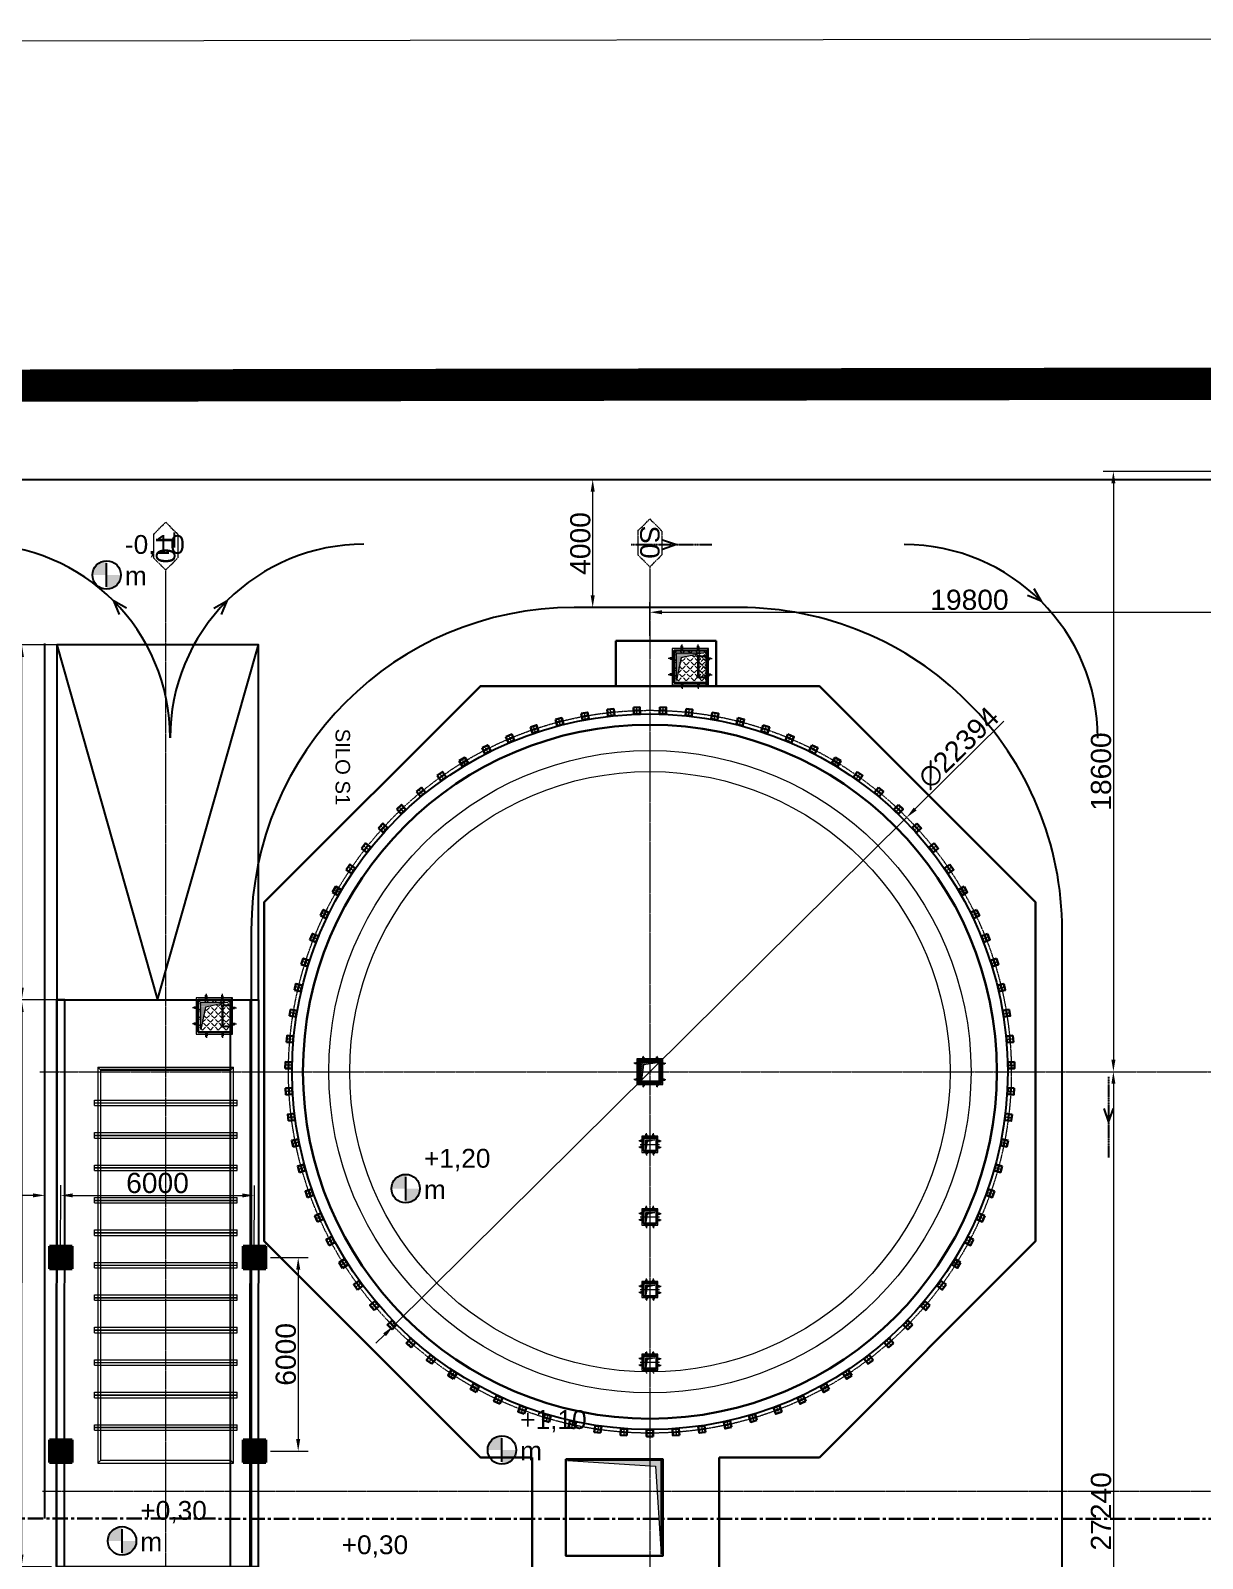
# Model space of a CAD drawing. Header units: millimetres. Extents: x 2640 to 417629, y -244569 to 49807.
# Drawn here: x 110337 to 146642, y -73773 to -26436 of the extents above; entities that cross this region are included whole.
import ezdxf

# ---------------------------------------------------------------- set-up
doc = ezdxf.new("R2010")
doc.units = ezdxf.units.MM
for name, pattern in [('AXES', [50.8, 31.75, -6.35, 6.35, -6.35]), ('CENTER', [50.8, 31.75, -6.35, 6.35, -6.35]), ('HIDDEN', [9.525, 6.35, -3.175])]:
    doc.linetypes.add(name, pattern=pattern)
doc.layers.get('Defpoints').update_dxf_attribs({"lineweight": 9})
for name, color, linetype, lineweight in [('1-column', 121, 'Continuous', 30), ('1-Footing', 3, 'Continuous', 30), ('1COM-Dimension-C-M', 140, 'Continuous', 18), ('1GEC-Concrete Beam-C-M', 2, 'Continuous', 40), ('1GEC-Concrete-C-M', 92, 'Continuous', 20), ('1GEC-Wall-C-M', 4, 'Continuous', 30), ('AXE', 1, 'CENTER', 30), ('Axis', 1, 'CENTER', 9), ('CACHÉ', 3, 'Continuous', 0), ('COTA', 140, 'Continuous', 18), ('DESSIN', 5, 'Continuous', 5), ('Gusset & Base Plate', 11, 'Continuous', 9), ('H-Béton', 1, 'Continuous', 5), ('HATCH', 8, 'Continuous', 5), ('Hidden', 4, 'HIDDEN', 9), ('Maillage', 1, 'Continuous', 5), ('Steel Section', 35, 'Continuous', 13), ('Weld', 3, 'Continuous', 9)]:
    doc.layers.add(name, color=color, linetype=linetype, lineweight=lineweight)
doc.layers.add('NIVEAU', color=7, linetype='Continuous')
doc.layers.add('shalet land', color=5, linetype='Continuous')
doc.styles.add('ARIAL_BOLD', font='arial.ttf')
doc.styles.add('TT-1-100', font='arial.ttf', dxfattribs={"height": 300})
doc.styles.add('TT-1-75', font='arial.ttf', dxfattribs={"height": 225})
doc.dimstyles.new('ECHE 250', dxfattribs={"dimscale": 250, "dimtxt": 2.5, "dimasz": 1.5, "dimexe": 1.25, "dimexo": 0.625, "dimgap": 0.25, "dimtad": 1, "dimdec": 0, "dimtxsty": 'ARIAL_BOLD', "dimcen": 2.5, "dimclrd": 4, "dimclre": 4, "dimclrt": 6, "dimadec": 0, "dimazin": 0, "dimtfac": 1, "dimtdec": 0, "dimtmove": 0, "dimatfit": 3, "dimfxl": 1, "dimlwd": 13, "dimlwe": 13, "dimarcsym": 0})

# ---------------------------------------------------------------- blocks, each defined once
blk = doc.blocks.new('*D21')
at = {"color": 4, "lineweight": 13, "transparency": 16777216}
for p, q in [((208498, 23673), (207284, 34433)), ((206947, 34080), (-823, 10646)), ((-18, 155), (-1231, 10914))]:
    blk.add_line(p, q, dxfattribs=at)
at = {"color": 4, "transparency": 16777216}
for points in [[(206940, 34142), (206954, 34018), (207319, 34122)], [(-830, 10708), (-816, 10584), (-1196, 10604)]]:
    blk.add_solid(points, dxfattribs=at)
at = {"layer": 'Defpoints', "color": 0, "transparency": 16777216}
for p in [(208515, 23518), (-1196, 10604), (0, 0)]:
    blk.add_point(p, dxfattribs=at)
at = {"color": 6, "transparency": 16777216, "insert": (103019, 22742), "char_height": 625, "attachment_point": 5, "rotation": 6.4351, "style": 'ARIAL_BOLD'}
blk.add_mtext('209837', dxfattribs=at)
blk = doc.blocks.new('cuadrado')
blk.add_line((0, 100), (0, -100))
blk.add_lwpolyline([(-100, -100), (100, -100), (100, 100), (-100, 100)], close=True)
blk = doc.blocks.new('*U77')
at = {"layer": 'Maillage', "linetype": 'CENTER', "lineweight": 0, "ltscale": 1.5}
for p, q in [((-100, 0), (100, 0)), ((0, 100), (0, -100))]:
    blk.add_line(p, q, dxfattribs=at)
at = {"layer": '1GEC-Wall-C-M', "rotation": 180}
blk.add_blockref('cuadrado', (0, 0), dxfattribs=at)
blk = doc.blocks.new('*U78')
at = {"layer": 'DESSIN', "color": 0, "linetype": 'ByBlock', "lineweight": -2, "transparency": 16777216}
for p, rotation in [((1072187, 167481), 95.17241379310043), ((1072995, 167525), 91.03448275861791), ((1073803, 167510), 86.8965517241353), ((1069814, 167003), 107.5862068965482), ((1070593, 167219), 103.4482758620656), ((1071385, 167379), 99.31034482758304), ((1074608, 167437), 82.75862068965277), ((1075406, 167306), 78.62068965517017), ((1076192, 167118), 74.48275862068755), ((1069052, 166731), 111.7241379310308), ((1076963, 166874), 70.34482758620494), ((1077714, 166575), 66.20689655172242), ((1067598, 166026), 119.9999999999961), ((1068313, 166405), 115.8620689655134), ((1078442, 166222), 62.06896551723987), ((1066913, 165597), 124.137931034479), ((1079142, 165818), 57.93103448275718), ((1066261, 165120), 128.2758620689617), ((1079811, 165364), 53.7931034482744), ((1065645, 164596), 132.4137931034444), ((1080446, 164863), 49.65517241379171), ((1081042, 164318), 45.51724137930901), ((1065068, 164030), 136.551724137927), ((1081598, 163731), 41.37931034482649), ((1064533, 163423), 140.6896551724095), ((1064044, 162779), 144.8275862068922), ((1082111, 163106), 37.24137931034377), ((1082576, 162445), 33.103448275861), ((1063603, 162102), 148.9655172413747), ((1063211, 161395), 153.1034482758574), ((1082993, 161752), 28.96551724137829), ((1083359, 161031), 24.82758620689567), ((1062872, 160661), 157.24137931034), ((1062586, 159905), 161.3793103448226), ((1083672, 160285), 20.68965517241306), ((1083930, 159519), 16.55172413793043), ((1062356, 159130), 165.5172413793052), ((1084132, 158736), 12.41379310344793), ((1062182, 158340), 169.6551724137878), ((1062065, 157540), 173.7931034482705), ((1084277, 157941), 8.27586206896533), ((1084365, 157137), 4.1379310344827), ((1062007, 156734), 177.9310344827531), ((1062007, 155925), 182.0689655172358), ((1084365, 155521), 355.8620689655078), ((1062065, 155119), 186.2068965517186), ((1084277, 154718), 351.7241379310252), ((1062182, 154319), 190.3448275862013), ((1084132, 153922), 347.5862068965425), ((1062356, 153529), 194.4827586206839), ((1083930, 153140), 343.4482758620598), ((1062586, 152754), 198.6206896551666), ((1083672, 152373), 339.3103448275773), ((1062872, 151998), 202.7586206896495), ((1083359, 151628), 335.1724137930946), ((1063211, 151264), 206.8965517241321), ((1082993, 150907), 331.0344827586121), ((1063603, 150557), 211.0344827586148), ((1082576, 150214), 326.8965517241293), ((1064044, 149880), 215.1724137930973), ((1082111, 149553), 322.7586206896468), ((1064533, 149236), 219.3103448275799), ((1065068, 148629), 223.4482758620625), ((1081598, 148928), 318.6206896551641), ((1065645, 148063), 227.5862068965452), ((1081042, 148341), 314.4827586206814), ((1080446, 147796), 310.344827586199), ((1066261, 147539), 231.7241379310279), ((1079811, 147295), 306.2068965517164), ((1066913, 147062), 235.8620689655107), ((1067598, 146633), 239.9999999999934), ((1079142, 146841), 302.0689655172338), ((1068313, 146254), 244.1379310344761), ((1078442, 146437), 297.9310344827509), ((1069052, 145928), 248.2758620689586), ((1076963, 145785), 289.6551724137857), ((1077714, 146084), 293.7931034482684), ((1069814, 145656), 252.4137931034414), ((1070593, 145439), 256.551724137924), ((1071385, 145280), 260.6896551724068), ((1074608, 145222), 277.2413793103375), ((1075406, 145353), 281.3793103448202), ((1076192, 145541), 285.5172413793028), ((1072187, 145178), 264.8275862068895), ((1072995, 145134), 268.9655172413721), ((1073803, 145149), 273.1034482758549)]:
    blk.add_blockref('*U77', p, dxfattribs=dict(at, rotation=rotation))
blk.add_blockref('*U77', (1084394, 156329), dxfattribs=at)
blk = doc.blocks.new('A$C38A97E5B')
at = {"layer": 'HATCH'}
h = blk.add_hatch(dxfattribs=at)
h.set_pattern_fill('ANSI31', color=256, scale=250)
h.set_pattern_definition([(45, (0, 0), (-22.097, 22.097), [])])
h.paths.add_polyline_path([(-350, 350), (350, 350), (350, -350), (-350, -350)])
at = {"layer": '1GEC-Concrete Beam-C-M'}
for p, q in [((-350, 350), (-350, -350)), ((-350, 350), (350, 350)), ((350, -350), (350, 350)), ((-350, -350), (350, -350))]:
    blk.add_line(p, q, dxfattribs=at)
blk = doc.blocks.new('A$C16EC08FB')
at = {"layer": 'Axis', "ltscale": 0.2}
blk.add_line((0, -45), (0, 96), dxfattribs=at)
at = {"layer": 'Hidden', "ltscale": 0.25}
for p, q in [((-20, -45), (-20, 47)), ((-20, 47), (0, 47)), ((-20, 37), (0, 37)), ((-20, 31), (20, 31)), ((0, 31), (0, 65)), ((0, 65), (20, 65)), ((0, 62), (20, 62)), ((20, -45), (20, 65))]:
    blk.add_line(p, q, dxfattribs=at)
blk = doc.blocks.new('A$C16F02D82')
at = {"layer": '1GEC-Concrete-C-M'}
blk.add_line((-1400, -800), (-600, -800), dxfattribs=at)
at = {"layer": 'Hidden', "ltscale": 0.5}
blk.add_lwpolyline([(-1405, -805), (-595, -805), (-595, 5), (-1405, 5)], close=True, dxfattribs=at)
at = {"layer": 'Steel Section'}
for p, q in [((-1400, 0), (-1450, 50)), ((-1450, -850), (-1400, -800))]:
    blk.add_line(p, q, dxfattribs=at)
for points in [[(-1450, -850), (-550, -850), (-550, 50), (-1450, 50)], [(-1400, -800), (-600, -800), (-600, 0), (-1400, 0)]]:
    blk.add_lwpolyline(points, close=True, dxfattribs=at)
at = {"layer": '1COM-Dimension-C-M'}
for p in [(-1200, 50), (-800, 50)]:
    blk.add_blockref('A$C16EC08FB', p, dxfattribs=at)
at = {"layer": '1COM-Dimension-C-M', "xscale": -1}
for p, rotation in [((-1450, -200), 90), ((-1450, -600), 90), ((-1200, -850), 180), ((-800, -850), 180)]:
    blk.add_blockref('A$C16EC08FB', p, dxfattribs=dict(at, rotation=rotation))
at = {"layer": '1COM-Dimension-C-M', "rotation": 270}
for p in [(-550, -200), (-550, -600)]:
    blk.add_blockref('A$C16EC08FB', p, dxfattribs=at)
blk = doc.blocks.new('A$C50184392')
at = {"layer": 'Weld'}
for points in [[(-255, -225), (-262, -225), (-255, -232)], [(-255, -165), (-248, -165), (-255, -158)], [(-245, -190), (-238, -190), (-245, -183)], [(-245, -210), (-238, -210), (-245, -217)], [(245, -190), (238, -190), (245, -183)], [(245, -210), (238, -210), (245, -217)], [(255, -165), (248, -165), (255, -158)], [(255, -225), (262, -225), (255, -232)]]:
    blk.add_hatch(color=256, dxfattribs=at).paths.add_polyline_path(points)
at = {"layer": 'AXE'}
for p, q in [((-295, -25), (-295, 34)), ((295, -25), (295, 34)), ((285, -200), (-285, -200))]:
    blk.add_line(p, q, dxfattribs=at)
at = {"layer": 'Gusset & Base Plate'}
for p, q in [((-325, 0), (-275, 0)), ((-325, -10), (-325, 0)), ((-302, -10), (-302, 0)), ((-288, -10), (-288, 0)), ((325, 0), (275, 0)), ((288, -10), (288, 0)), ((302, -10), (302, 0)), ((325, -10), (325, 0)), ((-325, -10), (-275, -10)), ((-265, -225), (-265, -20)), ((-265, -225), (-255, -225)), ((-255, -225), (-255, -20)), ((245, -190), (-245, -190)), ((245, -210), (-245, -210)), ((255, -225), (255, -20)), ((265, -225), (255, -225)), ((265, -225), (265, -20)), ((325, -10), (275, -10))]:
    blk.add_line(p, q, dxfattribs=at)
for points in [[(-255, -235), (-255, -165), (-245, -165), (-245, -235)], [(245, -235), (245, -165), (255, -165), (255, -235)]]:
    blk.add_lwpolyline(points, close=True, dxfattribs=at)
for centre, radius, start, end in [((-275, -20), 20, 0, 90), ((275, -20), 20, 90, 180), ((-275, -20), 10, 0, 90), ((275, -20), 10, 90, 180)]:
    blk.add_arc(centre, radius, start, end, dxfattribs=at)
at = {"layer": 'Weld'}
for p, q in [((-262, -225), (-255, -232)), ((-248, -165), (-255, -158)), ((-238, -190), (-245, -183)), ((-238, -210), (-245, -217)), ((238, -190), (245, -183)), ((238, -210), (245, -217)), ((248, -165), (255, -158)), ((262, -225), (255, -232))]:
    blk.add_line(p, q, dxfattribs=at)
blk = doc.blocks.new('A$C4C1E05B3')
at = {"color": 253, "lineweight": 0}
for p, q in [((14392, 4130), (2068, 4130)), ((2068, -90), (2068, 4130)), ((2158, 4040), (2068, 4130)), ((2158, 0), (2158, 4040)), ((2158, 4040), (14302, 4040)), ((3265, 4240), (3095, 4240)), ((3095, -200), (3095, 4240)), ((3265, -200), (3265, 4240)), ((4275, 4240), (4105, 4240)), ((4105, -200), (4105, 4240)), ((4260, 4240), (4120, 4240)), ((4275, -200), (4275, 4240)), ((5285, 4240), (5115, 4240)), ((5115, -200), (5115, 4240)), ((5270, 4240), (5130, 4240)), ((5285, -200), (5285, 4240)), ((6295, 4240), (6125, 4240)), ((6125, -200), (6125, 4240)), ((6280, 4240), (6140, 4240)), ((6295, -200), (6295, 4240)), ((7305, 4240), (7135, 4240)), ((7135, -200), (7135, 4240)), ((7290, 4240), (7150, 4240)), ((7305, -200), (7305, 4240)), ((8315, 4240), (8145, 4240)), ((8145, -200), (8145, 4240)), ((8300, 4240), (8160, 4240)), ((8315, -200), (8315, 4240)), ((9325, 4240), (9155, 4240)), ((9155, -200), (9155, 4240)), ((9310, 4240), (9170, 4240)), ((9325, -200), (9325, 4240)), ((10335, 4240), (10165, 4240)), ((10165, -200), (10165, 4240)), ((10320, 4240), (10180, 4240)), ((10335, -200), (10335, 4240)), ((11345, 4240), (11175, 4240)), ((11175, -200), (11175, 4240)), ((11330, 4240), (11190, 4240)), ((11345, -200), (11345, 4240)), ((12355, 4240), (12185, 4240)), ((12185, -200), (12185, 4240)), ((12340, 4240), (12200, 4240)), ((12355, -200), (12355, 4240)), ((13365, 4240), (13195, 4240)), ((13195, -200), (13195, 4240)), ((13350, 4240), (13210, 4240)), ((13365, -200), (13365, 4240)), ((14302, 4040), (14392, 4130)), ((14302, 0), (14302, 4040)), ((14392, -90), (14392, 4130)), ((2158, 0), (2068, -90)), ((14302, 0), (2158, 0)), ((14302, 0), (14392, -90)), ((2068, -90), (14392, -90)), ((3265, -200), (3095, -200)), ((4275, -200), (4105, -200)), ((4260, -200), (4120, -200)), ((5285, -200), (5115, -200)), ((5270, -200), (5130, -200)), ((6295, -200), (6125, -200)), ((6280, -200), (6140, -200)), ((7305, -200), (7135, -200)), ((7290, -200), (7150, -200)), ((8315, -200), (8145, -200)), ((8300, -200), (8160, -200)), ((9325, -200), (9155, -200)), ((9310, -200), (9170, -200)), ((10335, -200), (10165, -200)), ((10320, -200), (10180, -200)), ((11345, -200), (11175, -200)), ((11330, -200), (11190, -200)), ((12355, -200), (12185, -200)), ((12340, -200), (12200, -200)), ((13365, -200), (13195, -200)), ((13350, -200), (13210, -200))]:
    blk.add_line(p, q, dxfattribs=at)
at = {"layer": 'CACHÉ', "color": 253, "lineweight": 0, "ltscale": 50}
for p, q in [((3176, -200), (3176, 4240)), ((3184, -200), (3184, 4240)), ((4186, -200), (4186, 4240)), ((4194, -200), (4194, 4240)), ((5196, -200), (5196, 4240)), ((5204, -200), (5204, 4240)), ((6206, -200), (6206, 4240)), ((6214, -200), (6214, 4240)), ((7216, -200), (7216, 4240)), ((7224, -200), (7224, 4240)), ((8226, -200), (8226, 4240)), ((8234, -200), (8234, 4240)), ((9236, -200), (9236, 4240)), ((9244, -200), (9244, 4240)), ((10246, -200), (10246, 4240)), ((10254, -200), (10254, 4240)), ((11256, -200), (11256, 4240)), ((11264, -200), (11264, 4240)), ((12266, -200), (12266, 4240)), ((12274, -200), (12274, 4240)), ((13276, -200), (13276, 4240)), ((13284, -200), (13284, 4240))]:
    blk.add_line(p, q, dxfattribs=at)
blk = doc.blocks.new('A$C3AE8779B')
at = {"layer": 'HATCH', "lineweight": 0}
h = blk.add_hatch(dxfattribs=at)
h.set_pattern_fill('DOTS', color=256, scale=200)
h.set_pattern_definition([(0, (-1009830.216, -163579.804), (6.25, 12.5), [0, -12.5])])
h.paths.add_polyline_path([(60, 654), (133, 148), (669, 75), (60, 75)])
at = {"layer": '1GEC-Concrete-C-M', "lineweight": 13}
blk.add_line((0, 0), (700, 0), dxfattribs=at)
at = {"layer": 'COTA', "lineweight": 13}
blk.add_lwpolyline([(0, 700), (700, 700), (700, 0), (0, 0)], close=True, dxfattribs=at)
at = {"layer": 'HATCH', "lineweight": 0}
blk.add_lwpolyline([(60, 654), (133, 148), (669, 75), (60, 75)], close=True, dxfattribs=at)
at = {"layer": 'Hidden', "lineweight": 13, "ltscale": 0.5}
blk.add_lwpolyline([(-5, -5), (705, -5), (705, 705), (-5, 705)], close=True, dxfattribs=at)
at = {"layer": 'Steel Section', "lineweight": 13}
for p, q in [((0, 700), (-50, 750)), ((-50, -50), (0, 0))]:
    blk.add_line(p, q, dxfattribs=at)
for points in [[(-50, -50), (750, -50), (750, 750), (-50, 750)], [(0, 0), (700, 0), (700, 700), (0, 700)]]:
    blk.add_lwpolyline(points, close=True, dxfattribs=at)
at = {"layer": '1COM-Dimension-C-M', "lineweight": 13, "xscale": -1}
for p, rotation in [((-50, 574), 90), ((90, -50), 180), ((590, -50), 180)]:
    blk.add_blockref('A$C16EC08FB', p, dxfattribs=dict(at, rotation=rotation))
at = {"layer": '1COM-Dimension-C-M', "lineweight": 13}
for p in [(90, 750), (590, 750)]:
    blk.add_blockref('A$C16EC08FB', p, dxfattribs=at)
at = {"layer": '1COM-Dimension-C-M', "lineweight": 13, "rotation": 270}
for p in [(750, 574), (750, 152)]:
    blk.add_blockref('A$C16EC08FB', p, dxfattribs=at)
at = {"layer": '1COM-Dimension-C-M', "lineweight": 0, "xscale": -1, "rotation": 90}
blk.add_blockref('A$C16EC08FB', (-50, 152), dxfattribs=at)
blk = doc.blocks.new('A$C21FA10A6')
at = {"layer": 'HATCH', "lineweight": 0}
h = blk.add_hatch(dxfattribs=at)
h.set_pattern_fill('DOTS', color=256, scale=200)
h.set_pattern_definition([(0, (-1009880.216, -163629.804), (6.25, 12.5), [0, -12.5])])
h.paths.add_polyline_path([(60, 349), (108, 116), (375, 75), (60, 75)])
at = {"layer": '1GEC-Concrete-C-M', "lineweight": 13}
blk.add_line((0, 0), (400, 0), dxfattribs=at)
at = {"layer": 'COTA', "lineweight": 13}
blk.add_lwpolyline([(0, 400), (400, 400), (400, 0), (0, 0)], close=True, dxfattribs=at)
blk.add_lwpolyline([(0, 400), (400, 400), (400, 0), (0, 0)], close=True, dxfattribs=at)
at = {"layer": 'HATCH', "lineweight": 0}
blk.add_lwpolyline([(60, 349), (108, 116), (375, 75), (60, 75)], close=True, dxfattribs=at)
at = {"layer": 'Hidden', "lineweight": 13, "ltscale": 0.5}
blk.add_lwpolyline([(-5, -5), (405, -5), (405, 405), (-5, 405)], close=True, dxfattribs=at)
at = {"layer": 'Steel Section', "lineweight": 13}
for p, q in [((0, 400), (-50, 450)), ((-50, -50), (0, 0))]:
    blk.add_line(p, q, dxfattribs=at)
for points in [[(-50, -50), (450, -50), (450, 450), (-50, 450)], [(0, 0), (400, 0), (400, 400), (0, 400)]]:
    blk.add_lwpolyline(points, close=True, dxfattribs=at)
at = {"layer": '1COM-Dimension-C-M', "lineweight": 13}
for p in [(90, 450), (290, 450)]:
    blk.add_blockref('A$C16EC08FB', p, dxfattribs=at)
at = {"layer": '1COM-Dimension-C-M', "lineweight": 13, "xscale": -1}
for p, rotation in [((-50, 311), 90), ((-50, 95), 90), ((90, -50), 180), ((290, -50), 180)]:
    blk.add_blockref('A$C16EC08FB', p, dxfattribs=dict(at, rotation=rotation))
at = {"layer": '1COM-Dimension-C-M', "lineweight": 13, "rotation": 270}
for p in [(450, 311), (450, 95)]:
    blk.add_blockref('A$C16EC08FB', p, dxfattribs=at)
blk = doc.blocks.new('ssdd')
at = {"layer": 'H-Béton'}
h = blk.add_hatch(dxfattribs=at)
h.set_pattern_fill('ANSI31', color=256, scale=1.25, angle=-180)
h.set_pattern_definition([(225, (3551182.2701, 130223.57104), (0.11048543456, -0.11048543456), [])])
h.paths.add_polyline_path([(2146820, -99735), (2146914, -99735), (2146914, -99748), (2146976, -99748, -0.41421), (2146989, -99760), (2146989, -100016), (2146992, -100016), (2147001, -100025), (2147001, -100029), (2147014, -100029), (2147014, -100006), (2147023, -99998), (2147617, -99998), (2147626, -100006), (2147626, -100029), (2147639, -100029), (2147639, -100025), (2147648, -100016), (2147651, -100016), (2147651, -99760, -0.414217), (2147664, -99748), (2147726, -99748), (2147726, -99735), (2147820, -99735), (2147820, -100735), (2146820, -100735), (2146820, -100673), (2146820, -100673)], flags=16)
h.paths.add_polyline_path([(2147001, -99760, 0.414214), (2146976, -99735), (2147664, -99735, 0.414214), (2147639, -99760), (2147639, -99933), (2147630, -99941), (2147626, -99941), (2147626, -99964), (2147617, -99973), (2147023, -99973), (2147014, -99964), (2147014, -99941), (2147010, -99941), (2147001, -99933)])
h.paths.add_polyline_path([(2146820, -99735), (2147820, -99735), (2147820, -100735), (2146820, -100735)], flags=17)
h.paths.add_polyline_path([(2147745, -99810), (2147596, -100511), (2146895, -100660), (2147745, -100660)], flags=0)
h = blk.add_hatch(dxfattribs=at)
h.set_pattern_fill('ANSI31', color=256, scale=1.25, angle=-180)
h.set_pattern_definition([(225, (3562002.2929, 115483.57104), (0.11048543456, -0.11048543456), [])])
h.paths.add_polyline_path([(2157640, -114475), (2157734, -114475), (2157734, -114488), (2157796, -114488, -0.41421), (2157809, -114500), (2157809, -114756), (2157813, -114756), (2157821, -114765), (2157821, -114769), (2157834, -114769), (2157834, -114746), (2157843, -114738), (2158438, -114738), (2158446, -114746), (2158446, -114769), (2158459, -114769), (2158459, -114765), (2158468, -114756), (2158471, -114756), (2158471, -114500, -0.414217), (2158484, -114488), (2158546, -114488), (2158546, -114475), (2158640, -114475), (2158640, -115475), (2157640, -115475), (2157640, -115413), (2157640, -115413)], flags=16)
h.paths.add_polyline_path([(2157821, -114500, 0.414214), (2157796, -114475), (2158484, -114475, 0.414214), (2158459, -114500), (2158459, -114673), (2158450, -114681), (2158446, -114681), (2158446, -114704), (2158438, -114713), (2157843, -114713), (2157834, -114704), (2157834, -114681), (2157830, -114681), (2157821, -114673)])
h.paths.add_polyline_path([(2157640, -114475), (2158640, -114475), (2158640, -115475), (2157640, -115475)], flags=17)
h.paths.add_polyline_path([(2158565, -114550), (2158416, -115251), (2157715, -115400), (2158565, -115400)], flags=0)
at = {"layer": 'HATCH'}
h = blk.add_hatch(dxfattribs=at)
h.set_pattern_fill('ANGLE', color=256, scale=625, angle=135, style=0)
h.set_pattern_definition([(135, (743457.88, -330693.75), (-121.533978, -121.533978), [125, -46.875]), (225, (743457.88, -330693.75), (121.533978, -121.533978), [125, -46.875])])
h.paths.add_polyline_path([(2147820, -99735), (2147726, -99735), (2147726, -99748), (2147664, -99748, 0.41421), (2147651, -99760), (2147651, -100016), (2147648, -100016), (2147639, -100025), (2147639, -100029), (2147626, -100029), (2147626, -100006), (2147617, -99998), (2147023, -99998), (2147014, -100006), (2147014, -100029), (2147001, -100029), (2147001, -100025), (2146992, -100016), (2146989, -100016), (2146989, -99760, 0.414217), (2146976, -99748), (2146914, -99748), (2146914, -99735), (2146820, -99735), (2146820, -100735), (2147820, -100735)])
h.paths.add_polyline_path([(2147745, -100660), (2146895, -100660), (2146895, -99810), (2147044, -100511)], flags=16)
h.paths.add_polyline_path([(2147639, -99760, -0.414214), (2147664, -99735), (2146976, -99735, -0.414214), (2147001, -99760), (2147001, -99933), (2147010, -99941), (2147014, -99941), (2147014, -99964), (2147023, -99973), (2147617, -99973), (2147626, -99964), (2147626, -99941), (2147630, -99941), (2147639, -99933)])
h = blk.add_hatch(dxfattribs=at)
h.set_pattern_fill('DOTS', color=256, scale=250)
h.set_pattern_definition([(360, (884469.803, -305291.097), (7.8125, 15.625), [0, -15.625])])
h.paths.add_polyline_path([(2146895, -99810), (2147044, -100511), (2147745, -100660), (2146895, -100660)])
h = blk.add_hatch(dxfattribs=at)
h.set_pattern_fill('ANGLE', color=256, scale=625, angle=-45, style=0)
h.set_pattern_definition([(315, (3551182.27, 130223.57), (121.533978, 121.533978), [125, -46.875]), (45, (3551182.27, 130223.57), (-121.533978, 121.533978), [125, -46.875])])
h.paths.add_polyline_path([(2147001, -99760, 0.414214), (2146976, -99735), (2147664, -99735, 0.414214), (2147639, -99760), (2147639, -99933), (2147630, -99941), (2147626, -99941), (2147626, -99964), (2147617, -99973), (2147023, -99973), (2147014, -99964), (2147014, -99941), (2147010, -99941), (2147001, -99933)])
h = blk.add_hatch(dxfattribs=at)
h.set_pattern_fill('DOTS', color=256, scale=200, angle=-90)
h.set_pattern_definition([(270, (1086672.02, -257813.288), (12.5, -6.25), [0, -12.5])])
h.paths.add_polyline_path([(2171919, -104034), (2172090, -101312), (2174819, -101134), (2171919, -101134)])
h = blk.add_hatch(dxfattribs=at)
h.set_pattern_fill('ANGLE', color=256, scale=625, angle=135, style=0)
h.set_pattern_definition([(135, (754277.9, -345433.75), (-121.533978, -121.533978), [125, -46.875]), (225, (754277.9, -345433.75), (121.533978, -121.533978), [125, -46.875])])
h.paths.add_polyline_path([(2158640, -114475), (2158546, -114475), (2158546, -114488), (2158484, -114488, 0.41421), (2158471, -114500), (2158471, -114756), (2158468, -114756), (2158459, -114765), (2158459, -114769), (2158446, -114769), (2158446, -114746), (2158438, -114738), (2157843, -114738), (2157834, -114746), (2157834, -114769), (2157821, -114769), (2157821, -114765), (2157813, -114756), (2157809, -114756), (2157809, -114500, 0.414217), (2157796, -114488), (2157734, -114488), (2157734, -114475), (2157640, -114475), (2157640, -115475), (2158640, -115475)])
h.paths.add_polyline_path([(2158565, -115400), (2157715, -115400), (2157715, -114550), (2157865, -115251)], flags=16)
h.paths.add_polyline_path([(2158459, -114500, -0.414214), (2158484, -114475), (2157796, -114475, -0.414214), (2157821, -114500), (2157821, -114673), (2157830, -114681), (2157834, -114681), (2157834, -114704), (2157843, -114713), (2158438, -114713), (2158446, -114704), (2158446, -114681), (2158450, -114681), (2158459, -114673)])
h = blk.add_hatch(dxfattribs=at)
h.set_pattern_fill('DOTS', color=256, scale=250)
h.set_pattern_definition([(360, (895289.826, -320031.097), (7.8125, 15.625), [0, -15.625])])
h.paths.add_polyline_path([(2157715, -114550), (2157865, -115251), (2158565, -115400), (2157715, -115400)])
blk.add_circle((2159869, -101484, 0), 11084)
at = {"layer": '1-column', "linetype": 'Continuous', "ltscale": 2}
for p, q in [((2146519, -102534), (2146519, -99434)), ((2146519, -99434), (2147919, -99434)), ((2146519, -102534), (2147919, -102534)), ((2159809, -114474), (2159809, -118494))]:
    blk.add_line(p, q, dxfattribs=at)
blk.add_lwpolyline([(2146820, -99735), (2147820, -99735), (2147820, -100735), (2146820, -100735)], close=True, dxfattribs=at)
at = {"layer": '1-column', "linetype": 'Continuous', "ltscale": 2, "elevation": 0}
for points in [[(2171869, -104084), (2174869, -104084), (2174869, -101084), (2171869, -101084)], [(2157640, -114475), (2158640, -114475), (2158640, -115475), (2157640, -115475)]]:
    blk.add_lwpolyline(points, close=True, dxfattribs=at)
at = {"layer": '1-Footing', "ltscale": 1.5}
blk.add_lwpolyline([(2171819, -99334), (2171819, -96234), (2165119, -89534), (2154619, -89534), (2147919, -96234), (2147919, -106734), (2154619, -113434), (2165119, -113434), (2171819, -106734), (2171819, -105134)], dxfattribs=at)
at = {"layer": '1-Footing', "ltscale": 1.5, "elevation": 0}
for points in [[(2171819, -99334), (2175649, -99334)], [(2175649, -105134), (2171819, -105134)]]:
    blk.add_lwpolyline(points, dxfattribs=at)
at = {"layer": '1-Footing', "ltscale": 1.5}
blk.add_circle((2159869, -101484, 0), 10750, dxfattribs=at)
at = {"layer": '1-Footing', "lineweight": 15, "ltscale": 1.5}
for radius in [9950, 9300]:
    blk.add_circle((2159869, -101484, 0), radius, dxfattribs=at)
at = {"layer": '1GEC-Wall-C-M'}
blk.add_line((2146820, -99735), (2147945, -99735), dxfattribs=at)
for points in [[(2160219, -101834), (2159519, -101834), (2159519, -101134), (2160219, -101134)], [(2160169, -101784), (2159569, -101784), (2159569, -101184), (2160169, -101184)], [(2162319, -101683), (2161919, -101683), (2161919, -101283), (2162319, -101283)], [(2164569, -101683), (2164169, -101683), (2164169, -101283), (2164569, -101283)], [(2166819, -101683), (2166419, -101683), (2166419, -101283), (2166819, -101283)], [(2169069, -101683), (2168669, -101683), (2168669, -101283), (2169069, -101283)]]:
    blk.add_lwpolyline(points, close=True, dxfattribs=at)
at = {"layer": 'HATCH'}
blk.add_lwpolyline([(2146895, -99810), (2147044, -100511), (2147745, -100660), (2146895, -100660)], close=True, dxfattribs=at)
at = {"layer": 'HATCH', "elevation": 0}
for points in [[(2171919, -104034), (2172090, -101312), (2174819, -101134), (2171919, -101134)], [(2157715, -114550), (2157865, -115251), (2158565, -115400), (2157715, -115400)]]:
    blk.add_lwpolyline(points, close=True, dxfattribs=at)
at = {"layer": 'Maillage', "linetype": 'CENTER', "lineweight": 0, "ltscale": 1.5}
for p, q in [((2159869, -120380, 0), (2159869, -75806)), ((2172869, -120297, 0), (2172869, -75806)), ((2142743, -101484), (2143118, -101109)), ((2143118, -101109), (2143852, -101109)), ((2144227, -101484), (2143852, -101109)), ((2162119, -101783), (2162119, -101183)), ((2164369, -101783), (2164369, -101183)), ((2166619, -101783), (2166619, -101183)), ((2168869, -101783), (2168869, -101183)), ((2143118, -101859), (2142743, -101484)), ((2143852, -101859), (2144227, -101484)), ((2144227, -101484), (2248649, -101484)), ((2143118, -101859), (2143852, -101859)), ((2142843, -116484), (2143218, -116109)), ((2143218, -116109), (2143952, -116109)), ((2144327, -116484), (2143952, -116109)), ((2143218, -116859), (2142843, -116484)), ((2143218, -116859), (2143952, -116859)), ((2143952, -116859), (2144327, -116484)), ((2176112, -116484), (2144327, -116484))]:
    blk.add_line(p, q, dxfattribs=at)
blk.add_circle((2159869, -101484), 11197, dxfattribs=at)
at = {"xscale": 0.995575363540915, "yscale": 0.995575363540915, "zscale": 0.995575363540915}
blk.add_blockref('A$C4C1E05B3', (2157668, -118494), dxfattribs=at)
at = {"layer": '1COM-Dimension-C-M', "xscale": 1.25, "yscale": 1.25, "zscale": 1.25, "rotation": 270}
for p in [(2147820, -101485), (2158640, -116225)]:
    blk.add_blockref('A$C16F02D82', p, dxfattribs=at)
at = {"layer": '1COM-Dimension-C-M', "xscale": -1.25, "yscale": 1.25, "zscale": 1.25}
for p in [(2147320, -99735), (2158140, -114475)]:
    blk.add_blockref('A$C50184392', p, dxfattribs=at)
at = {"layer": 'DESSIN'}
for name, p in [('*U78', (1086672, -257813)), ('A$C3AE8779B', (2159519, -101834, 0)), ('A$C21FA10A6', (2161919, -101683)), ('A$C21FA10A6', (2164169, -101683)), ('A$C21FA10A6', (2166419, -101683)), ('A$C21FA10A6', (2168669, -101683)), ('A$C38A97E5B', (2171629, -113734)), ('A$C38A97E5B', (2171629, -119734))]:
    blk.add_blockref(name, p, dxfattribs=at)
at = {"layer": 'HATCH'}
for p in [(2165629, -113734), (2165629, -119734)]:
    blk.add_blockref('A$C38A97E5B', p, dxfattribs=at)
at = {"color": 6, "insert": (2150427, -111001, -1241), "char_height": 450, "attachment_point": 5, "style": 'TT-1-75'}
blk.add_mtext('{\\C32;SILO S1}', dxfattribs=at)
at = {"layer": 'Maillage', "linetype": 'CENTER', "lineweight": 0, "ltscale": 1.5, "style": 'TT-1-100'}
for s, p in [('S0', (2142948, -101786)), ('T0', (2143142, -116786))]:
    blk.add_text(s, height=600, dxfattribs=at).set_placement(p)
blk = doc.blocks.new('*D37')
at = {"color": 4, "lineweight": 13, "transparency": 16777216}
for p, q in [((111318, -45468), (109757, -45467)), ((110066, -56092), (110069, -45842)), ((111315, -56468), (109754, -56467))]:
    blk.add_line(p, q, dxfattribs=at)
at = {"color": 4, "transparency": 16777216}
for points in [[(110007, -45842), (110132, -45842), (110069, -45467)], [(110004, -56092), (110129, -56092), (110066, -56467)]]:
    blk.add_solid(points, dxfattribs=at)
at = {"layer": 'Defpoints', "color": 0, "transparency": 16777216}
for p in [(110069, -45467), (111474, -45468), (111471, -56468)]:
    blk.add_point(p, dxfattribs=at)
at = {"color": 6, "transparency": 16777216, "insert": (109686, -50967), "char_height": 625, "attachment_point": 5, "rotation": 89.9837, "style": 'ARIAL_BOLD'}
blk.add_mtext('11000', dxfattribs=at)
blk = doc.blocks.new('*D53')
at = {"color": 4, "lineweight": 13, "transparency": 16777216}
for p, q in [((110990, -56468), (109751, -56467)), ((110063, -56842), (110058, -73652)), ((110985, -74028), (109746, -74027))]:
    blk.add_line(p, q, dxfattribs=at)
at = {"color": 4, "transparency": 16777216}
for points in [[(110001, -56842), (110126, -56842), (110063, -56467)], [(109996, -73652), (110121, -73652), (110058, -74027)]]:
    blk.add_solid(points, dxfattribs=at)
at = {"layer": 'Defpoints', "color": 0, "transparency": 16777216}
for p in [(111146, -56468), (110058, -74027), (111141, -74028)]:
    blk.add_point(p, dxfattribs=at)
at = {"color": 6, "transparency": 16777216, "insert": (109679, -65247), "char_height": 625, "attachment_point": 5, "rotation": 89.9837, "style": 'ARIAL_BOLD'}
blk.add_mtext('17560', dxfattribs=at)
blk = doc.blocks.new('*D36')
at = {"color": 4, "lineweight": 13, "transparency": 16777216}
for p, q in [((111269, -64354), (111270, -62212)), ((117269, -64356), (117270, -62214)), ((111645, -62525), (116895, -62526))]:
    blk.add_line(p, q, dxfattribs=at)
at = {"color": 4, "transparency": 16777216}
for points in [[(111645, -62462), (111645, -62587), (111270, -62525)], [(116895, -62464), (116895, -62589), (117270, -62526)]]:
    blk.add_solid(points, dxfattribs=at)
at = {"layer": 'Defpoints', "color": 0, "transparency": 16777216}
for p in [(117270, -62526), (111269, -64510), (117269, -64512)]:
    blk.add_point(p, dxfattribs=at)
at = {"color": 6, "transparency": 16777216, "insert": (114270, -62144), "char_height": 625, "attachment_point": 5, "rotation": 359.9837, "style": 'ARIAL_BOLD'}
blk.add_mtext('6000', dxfattribs=at)
blk = doc.blocks.new('*D35')
at = {"color": 4, "lineweight": 13, "transparency": 16777216}
for p, q in [((117775, -64450), (118942, -64450)), ((118629, -64825), (118628, -70075)), ((117774, -70450), (118940, -70450))]:
    blk.add_line(p, q, dxfattribs=at)
at = {"color": 4, "transparency": 16777216}
for points in [[(118567, -64825), (118692, -64825), (118629, -64450)], [(118565, -70075), (118690, -70075), (118628, -70450)]]:
    blk.add_solid(points, dxfattribs=at)
at = {"layer": 'Defpoints', "color": 0, "transparency": 16777216}
for p in [(117619, -64450), (117617, -70450), (118628, -70450)]:
    blk.add_point(p, dxfattribs=at)
at = {"color": 6, "transparency": 16777216, "insert": (118247, -67450), "char_height": 625, "attachment_point": 5, "rotation": 89.9837, "style": 'ARIAL_BOLD'}
blk.add_mtext('6000', dxfattribs=at)
blk = doc.blocks.new('*D34')
at = {"color": 4, "lineweight": 13, "transparency": 16777216}
for p, q in [((129524, -45192), (129524, -44145)), ((129899, -44458), (148949, -44458)), ((149324, -45192), (149324, -44145))]:
    blk.add_line(p, q, dxfattribs=at)
at = {"color": 4, "transparency": 16777216}
for points in [[(129899, -44395), (129899, -44520), (129524, -44458)], [(148949, -44395), (148949, -44520), (149324, -44458)]]:
    blk.add_solid(points, dxfattribs=at)
at = {"layer": 'Defpoints', "color": 0, "transparency": 16777216}
for p in [(149324, -44458), (129524, -45348), (149324, -45348)]:
    blk.add_point(p, dxfattribs=at)
at = {"color": 6, "transparency": 16777216, "insert": (139424, -44076), "char_height": 625, "attachment_point": 5, "style": 'ARIAL_BOLD'}
blk.add_mtext('19800', dxfattribs=at)
blk = doc.blocks.new('*D33')
at = {"color": 4, "lineweight": 13, "transparency": 16777216}
for p, q in [((140490, -47831), (137744, -50553)), ((121570, -66579), (137477, -50817)), ((121304, -66843), (121038, -67107))]:
    blk.add_line(p, q, dxfattribs=at)
at = {"color": 4, "transparency": 16777216}
for points in [[(137700, -50508), (137788, -50597), (137477, -50817)], [(121260, -66799), (121348, -66888), (121570, -66579)]]:
    blk.add_solid(points, dxfattribs=at)
at = {"layer": 'Defpoints', "color": 0, "transparency": 16777216}
for p in [(137477, -50817), (121570, -66579)]:
    blk.add_point(p, dxfattribs=at)
at = {"color": 6, "transparency": 16777216, "insert": (139089, -48658), "char_height": 625, "attachment_point": 5, "rotation": 44.7388, "style": 'ARIAL_BOLD'}
blk.add_mtext('∅22394', dxfattribs=at)
blk = doc.blocks.new('*D27')
at = {"color": 4, "lineweight": 13, "transparency": 16777216}
for p, q in [((148346, -40093), (143571, -40093)), ((143883, -40468), (143883, -58318)), ((142858, -58693), (144196, -58693))]:
    blk.add_line(p, q, dxfattribs=at)
at = {"color": 4, "transparency": 16777216}
for points in [[(143821, -40468), (143946, -40468), (143883, -40093)], [(143821, -58318), (143946, -58318), (143883, -58693)]]:
    blk.add_solid(points, dxfattribs=at)
at = {"layer": 'Defpoints', "color": 0, "transparency": 16777216}
for p in [(148502, -40093), (142702, -58693, 0), (143883, -58693)]:
    blk.add_point(p, dxfattribs=at)
at = {"color": 6, "transparency": 16777216, "insert": (143502, -49393), "char_height": 625, "attachment_point": 5, "rotation": 90, "style": 'ARIAL_BOLD'}
blk.add_mtext('18600', dxfattribs=at)
blk = doc.blocks.new('*D28')
at = {"color": 4, "lineweight": 13, "transparency": 16777216}
for p, q in [((142858, -58693), (144196, -58693)), ((143883, -59068), (143883, -85558)), ((142858, -85933), (144196, -85933))]:
    blk.add_line(p, q, dxfattribs=at)
at = {"color": 4, "transparency": 16777216}
for points in [[(143821, -59068), (143946, -59068), (143883, -58693)], [(143821, -85558), (143946, -85558), (143883, -85933)]]:
    blk.add_solid(points, dxfattribs=at)
at = {"layer": 'Defpoints', "color": 0, "transparency": 16777216}
for p in [(142702, -58693, 0), (142702, -85933, 0), (143883, -85933)]:
    blk.add_point(p, dxfattribs=at)
at = {"color": 6, "transparency": 16777216, "insert": (143502, -72313), "char_height": 625, "attachment_point": 5, "rotation": 90, "style": 'ARIAL_BOLD'}
blk.add_mtext('27240', dxfattribs=at)
blk = doc.blocks.new('*D70')
at = {"color": 4, "lineweight": 13, "transparency": 16777216}
for p, q in [((100784, -63349), (100784, -62212)), ((110784, -63349), (110784, -62212)), ((110409, -62525), (101159, -62525))]:
    blk.add_line(p, q, dxfattribs=at)
at = {"color": 4, "transparency": 16777216}
for points in [[(101159, -62462), (101159, -62587), (100784, -62525)], [(110409, -62462), (110409, -62587), (110784, -62525)]]:
    blk.add_solid(points, dxfattribs=at)
at = {"layer": 'Defpoints', "color": 0, "transparency": 16777216}
for p in [(100784, -62525), (100784, -63506), (110784, -63506)]:
    blk.add_point(p, dxfattribs=at)
at = {"color": 6, "transparency": 16777216, "insert": (105784, -62143), "char_height": 625, "attachment_point": 5, "style": 'ARIAL_BOLD'}
blk.add_mtext('10000', dxfattribs=at)
blk = doc.blocks.new('*D89')
at = {"color": 4, "lineweight": 13, "transparency": 16777216}
for p, q in [((127333, -40343), (128064, -40343)), ((127752, -43936), (127752, -40718)), ((127333, -44311), (128064, -44311))]:
    blk.add_line(p, q, dxfattribs=at)
at = {"color": 4, "transparency": 16777216}
for points in [[(127689, -40718), (127814, -40718), (127752, -40343)], [(127689, -43936), (127814, -43936), (127752, -44311)]]:
    blk.add_solid(points, dxfattribs=at)
at = {"layer": 'Defpoints', "color": 0, "transparency": 16777216}
for p in [(127176, -40343), (127752, -40343), (127176, -44311, 0)]:
    blk.add_point(p, dxfattribs=at)
at = {"color": 6, "transparency": 16777216, "insert": (127370, -42327), "char_height": 625, "attachment_point": 5, "rotation": 90, "style": 'ARIAL_BOLD'}
blk.add_mtext('4000', dxfattribs=at)
blk = doc.blocks.new('Terrain 55')
at = {"layer": 'shalet land', "color": 1, "const_width": 1000}
blk.add_lwpolyline([(11596.5, -127802), (308907.7, -83298.2), (208515.4, 23518.1), (0, 0)], dxfattribs=at)
at = {"color": 6}
dim = blk.add_aligned_dim(p1=(208515.4, 23518.1), p2=(0, 0), distance=-10671.2, dimstyle='ECHE 250', dxfattribs=at)
dim.commit()
dim.dimension.update_dxf_attribs({"geometry": '*D21', "text_midpoint": (103018.9, 22742.4)})

msp = doc.modelspace()

# ---------------------------------------------------------------- hatches: boundary and pattern name
h = msp.add_hatch(color=4)
h.dxf.hatch_style = 1
h.set_gradient(color1=(76, 0, 0), color2=(76, 0, 0), tint=1)
h.paths.add_polyline_path([(112252.7714, -43302.86733), (112693.8811, -43302.99293), (112694.0067, -42861.88322, 0.4142135624)])
h.paths.add_polyline_path([(112693.75551, -43744.10263, 0.4142135624), (113134.9908, -43303.11852), (112693.8811, -43302.99293)])
h = msp.add_hatch(color=4)
h.dxf.hatch_style = 1
h.set_gradient(color1=(76, 0, 0), color2=(76, 0, 0), tint=1)
h.paths.add_polyline_path([(121517.66518, -62314.59671), (121958.77488, -62314.7223), (121958.90047, -61873.6126, 0.4142135624)])
h.paths.add_polyline_path([(121958.64928, -62755.83201, 0.4142135624), (122399.88458, -62314.8479), (121958.77488, -62314.7223)])
h = msp.add_hatch(color=4)
h.dxf.hatch_style = 1
h.set_gradient(color1=(76, 0, 0), color2=(76, 0, 0), tint=1)
h.paths.add_polyline_path([(124498.27323, -70414.3299), (124939.38294, -70414.45549), (124939.50853, -69973.34579, 0.4142135624)])
h.paths.add_polyline_path([(124939.25734, -70855.56519, 0.4142135624), (125380.49264, -70414.58109), (124939.38294, -70414.45549)])
h = msp.add_hatch(color=4)
h.dxf.hatch_style = 1
h.set_gradient(color1=(76, 0, 0), color2=(76, 0, 0), tint=1)
h.paths.add_polyline_path([(112731.1722, -73229.41182), (113172.28191, -73229.53741), (113172.4075, -72788.42771, 0.4142135624)])
h.paths.add_polyline_path([(113172.15631, -73670.64711, 0.4142135624), (113613.39161, -73229.66301), (113172.28191, -73229.53741)])
at = {"layer": 'NIVEAU'}
h = msp.add_hatch(color=256, dxfattribs=at)
h.dxf.hatch_style = 1
h.set_gradient(color1=(76, 0, 0), color2=(76, 0, 0), tint=1)
h.paths.add_polyline_path([(112252.7714, -43302.86733), (112693.8811, -43302.99293), (112694.0067, -42861.88322, 0.4142135624)])
h.paths.add_polyline_path([(112693.75551, -43744.10263, 0.4142135624), (113134.9908, -43303.11852), (112693.8811, -43302.99293)])
h = msp.add_hatch(color=256, dxfattribs=at)
h.dxf.hatch_style = 1
h.set_gradient(color1=(76, 0, 0), color2=(76, 0, 0), tint=1)
h.paths.add_polyline_path([(121517.66518, -62314.59671), (121958.77488, -62314.7223), (121958.90047, -61873.6126, 0.4142135624)])
h.paths.add_polyline_path([(121958.64928, -62755.83201, 0.4142135624), (122399.88458, -62314.8479), (121958.77488, -62314.7223)])
h = msp.add_hatch(color=256, dxfattribs=at)
h.dxf.hatch_style = 1
h.set_gradient(color1=(76, 0, 0), color2=(76, 0, 0), tint=1)
h.paths.add_polyline_path([(124498.27323, -70414.3299), (124939.38294, -70414.45549), (124939.50853, -69973.34579, 0.4142135624)])
h.paths.add_polyline_path([(124939.25734, -70855.56519, 0.4142135624), (125380.49264, -70414.58109), (124939.38294, -70414.45549)])
h = msp.add_hatch(color=256, dxfattribs=at)
h.dxf.hatch_style = 1
h.set_gradient(color1=(76, 0, 0), color2=(76, 0, 0), tint=1)
h.paths.add_polyline_path([(112731.1722, -73229.41182), (113172.28191, -73229.53741), (113172.4075, -72788.42771, 0.4142135624)])
h.paths.add_polyline_path([(113172.15631, -73670.64711, 0.4142135624), (113613.39161, -73229.66301), (113172.28191, -73229.53741)])

# ---------------------------------------------------------------- linework, layer by layer
at = {"color": 1, "linetype": 'AXES'}
for p, q in [((128945.07391, -42358.94484), (131445.07381, -42359.65666)), ((143735.92338, -58853.31904), (143735.21156, -61353.31894))]:
    msp.add_line(p, q, dxfattribs=at)
at = {"color": 4}
for p, q in [((112693.77644, -43670.58434), (112693.98576, -42935.40151)), ((121958.67022, -62682.31372), (121958.87954, -61947.13089)), ((124939.27827, -70782.04691), (124939.4876, -70046.86407)), ((113172.17724, -73597.12883), (113172.38657, -72861.94599))]:
    msp.add_line(p, q, dxfattribs=at)
at = {"color": 8}
for p, q in [((111149.37547, -45467.66005), (114271.24336, -56468.54937)), ((114271.24336, -56468.54937), (117399.37522, -45469.43959))]:
    msp.add_line(p, q, dxfattribs=at)
msp.add_line((116521.24327, -56469.19001), (116516.24348, -74029.1893))
at = {"color": 36}
msp.add_lwpolyline([(21976.80654, -151662.24686), (55443.75079, -150278.93993, 0.4031516178), (59292.12714, -146281.81468), (59283.50599, -44342.67514, -0.4142135624), (63283.50599, -40342.67514), (270287.65806, -40342.67514, -0.2357763441), (273485.00403, -41939.14051), (349222.28223, -142690.04271, -0.6053880243), (343130.83756, -155491.36246), (8847.62471, -168171.7857)], format="xyb", dxfattribs=at)
at = {"color": 1}
for points in [[(129919.48563, -42209.22228), (130352.45561, -42359.34556), (129919.40022, -42509.22226)], [(141421.28356, -43718.04203), (141642.23508, -44119.51486), (141220.28341, -43940.75023)], [(113305.78856, -44326.45242), (112904.44162, -44105.27232), (113082.96594, -44527.32571)], [(116017.68534, -44327.22456), (116419.15816, -44106.27305), (116240.39353, -44528.22471)], [(143585.64596, -59827.64535), (143735.52266, -60260.70074), (143885.64594, -59827.73076)]]:
    msp.add_lwpolyline(points, dxfattribs=at)
at = {"color": 36, "elevation": 0}
msp.add_lwpolyline([(117176.30963, -54310.53576), (117174.28251, -137932.64948, 0.4142206625), (127174.28251, -147932.8919), (132297.08139, -147932.8919, 0.4142135624), (142297.08139, -137932.8919), (142297.08139, -54310.77817, 0.4142135624), (132297.08139, -44310.77817), (127176.30963, -44310.77817, 0.4142064623)], format="xyb", close=True, dxfattribs=at)
at = {"color": 36}
msp.add_lwpolyline([(110783.50376, -72536.45635), (110783.50599, -45425.72928)], dxfattribs=at)
at = {"color": 8}
msp.add_lwpolyline([(111146.24349, -56467.6596), (117396.24323, -56469.43914), (117399.37522, -45469.43959), (111149.37547, -45467.66005)], close=True, dxfattribs=at)
for points in [[(111146.24349, -56467.6596), (117396.24323, -56469.43914), (117391.24344, -74029.43843), (111141.2437, -74027.65889)], [(111141.2437, -74027.65889), (111391.24369, -74027.73007), (111396.24347, -56467.73079), (111146.24349, -56467.6596)], [(117391.24344, -74029.43843), (117141.24345, -74029.36725), (117146.24324, -56469.36796), (117396.24323, -56469.43914)]]:
    msp.add_lwpolyline(points, close=True)
at = {"color": 4}
for centre in [(112693.8811, -43302.99293), (121958.77488, -62314.7223), (124939.38294, -70414.45549), (113172.28191, -73229.53741)]:
    msp.add_circle(centre, 441.10972, dxfattribs=at)
at = {"color": 1}
for centre, start, end in [((108660.59312, -48346.70484), 359.983686406, 89.983686406), ((120660.59068, -48350.12156), 89.983686406, 179.983686406), ((137398.38657, -48360.94738), 359.983686406, 89.983686406)]:
    msp.add_arc(centre, 6000, start, end, dxfattribs=at)
at = {"layer": 'AXE', "ltscale": 15}
msp.add_line((183122.74573, -72559.29966), (66061.55679, -72526.82348), dxfattribs=at)
at = {"layer": 'NIVEAU'}
for p, q in [((112693.77644, -43670.58434), (112693.98576, -42935.40151)), ((121958.67022, -62682.31372), (121958.87954, -61947.13089)), ((124939.27827, -70782.04691), (124939.4876, -70046.86407)), ((113172.17724, -73597.12883), (113172.38657, -72861.94599))]:
    msp.add_line(p, q, dxfattribs=at)
for centre in [(112693.8811, -43302.99293), (121958.77488, -62314.7223), (124939.38294, -70414.45549), (113172.28191, -73229.53741)]:
    msp.add_circle(centre, 441.10972, dxfattribs=at)

# ---------------------------------------------------------------- block references
for name, p, rotation in [('Terrain 55', (101604.62317, -37451.22368), 353.6591038176081), ('ssdd', (231007.77841, 2101175.93098), 270.0000000000001)]:
    msp.add_blockref(name, p, dxfattribs=dict(rotation=rotation))

# ---------------------------------------------------------------- texts
at = {"layer": 'NIVEAU', "color": 6, "char_height": 583.2, "width": 48.6, "attachment_point": 7, "rotation": 359.983686406, "style": 'ARIAL_BOLD'}
for s, insert in [('-0,10 m', (113258.45308, -43621.64978)), ('+1,20 m', (122523.34686, -62638.37916)), ('+1,10 m', (125503.95491, -70733.11235)), ('+0,30 m', (113736.85388, -73548.19427)), ('+0,30 m', (119974.25968, -74612.90942))]:
    msp.add_mtext(s, dxfattribs=dict(at, insert=insert))

# ---------------------------------------------------------------- dimensions: what is measured, and where the dimension line sits
for base, p1, p2, angle, picture, middle in [((143883.19751, -58692.8919), (148501.81627, -40092.67514), (142702.05578, -58692.8919, 0), 90, '*D27', (143501.5894, -49392.78352)), ((110069.33139, -45467.35253), (111471.24347, -56467.75214), (111474.37546, -45467.75259), 89.983686406, '*D37', (109686.1573, -50967.24366)), ((110058.20326, -74027.35052), (111146.24349, -56467.6596), (111141.2437, -74027.65889), 89.983686406, '*D53', (109679.09505, -65247.24223)), ((143883.19751, -85932.8919), (142702.05578, -58692.8919, 0), (142702.05578, -85932.8919, 0), 90, '*D28', (143501.5894, -72312.8919)), ((117269.51867, -62526.34861), (111268.95357, -64510.19487), (117268.95333, -64511.90323), 359.983686406, '*D36', (114269.62744, -62143.88633)), ((118627.59438, -70449.79031), (117618.97111, -64449.50288), (117617.26275, -70449.50264), 89.983686406, '*D35', (118246.84046, -67449.68177))]:
    dim = msp.add_linear_dim(base=base, p1=p1, p2=p2, angle=angle, dimstyle='ECHE 250')
    dim.commit()
    dim.dimension.update_dxf_attribs({"geometry": picture, "text_midpoint": middle})
at = {"color": 2}
dim = msp.add_linear_dim(base=(127751.6871, -40342.67514), p1=(127176.30963, -44310.77817, 0), p2=(127176.30963, -40342.67514), angle=90, text='4000', dimstyle='ECHE 250', dxfattribs=at)
dim.commit()
dim.dimension.update_dxf_attribs({"geometry": '*D89', "text_midpoint": (127370.07899, -42326.72666)})
dim = msp.add_linear_dim(base=(149323.93719, -44457.71312), p1=(129523.93719, -45347.8919), p2=(149323.93719, -45347.8919), dimstyle='ECHE 250')
dim.commit()
dim.dimension.update_dxf_attribs({"geometry": '*D34', "text_midpoint": (139423.93719, -44076.105)})
dim = msp.add_diameter_dim_2p(p1=(121570.44531, -66579.18468), p2=(137477.42907, -50816.59911), dimstyle='ECHE 250')
dim.commit()
dim.dimension.update_dxf_attribs({"geometry": '*D33', "text_midpoint": (139370.11395, -48941.09538), "dimtype": 163})
dim = msp.add_linear_dim(base=(100783.50451, -62524.64017), p1=(110783.50451, -63505.72959), p2=(100783.50451, -63505.72877), dimstyle='ECHE 250', dxfattribs=at)
dim.commit()
dim.dimension.update_dxf_attribs({"geometry": '*D70', "text_midpoint": (105783.50451, -62143.03206)})

doc.saveas('drawing.dxf')
